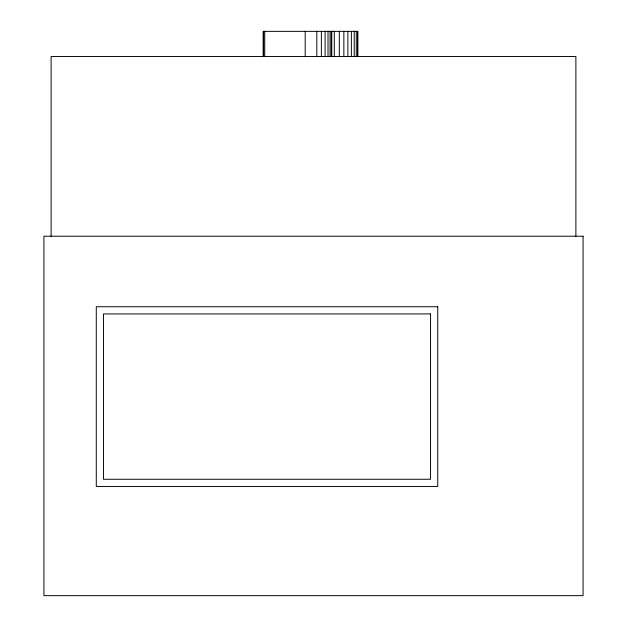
<?xml version="1.0" encoding="UTF-8"?>
<svg xmlns="http://www.w3.org/2000/svg" width="627" height="627" viewBox="0 0 627 627"><rect width="100%" height="100%" fill="white"/><g stroke="black" fill="none" stroke-linecap="round" stroke-linejoin="round"><path stroke-width="0.94" d="M575.884 236.222L575.884 56.508L51.116 56.508L51.116 236.222M357.892 56.508L357.892 31.35L263.136 31.35L263.136 56.508M357.484 31.35L357.484 56.508M356.269 31.35L356.269 56.508M354.231 31.35L354.231 56.508M351.386 31.35L351.386 56.508M347.875 31.35L347.875 56.508M343.862 31.35L343.862 56.508M339.332 31.35L339.332 56.508M334.293 31.35L334.293 56.508M331.746 31.35L331.746 56.508M331.33 31.35L331.33 56.508M330.092 31.35L330.092 56.508M328.015 31.35L328.015 56.508M325.107 31.35L325.107 56.508M321.377 31.35L321.377 56.508M316.807 31.35L316.807 56.508M305.192 31.35L305.192 56.508M264.735 31.35L264.735 56.508M263.606 31.35L263.606 56.508M583.071 236.222L43.929 236.222L43.929 595.65L583.071 595.65L583.071 236.222M437.74 306.744L96.284 306.744L96.284 486.458L437.74 486.458L437.74 306.744M430.545 313.931L103.471 313.931L103.471 479.263L430.545 479.263L430.545 313.931"/></g></svg>
